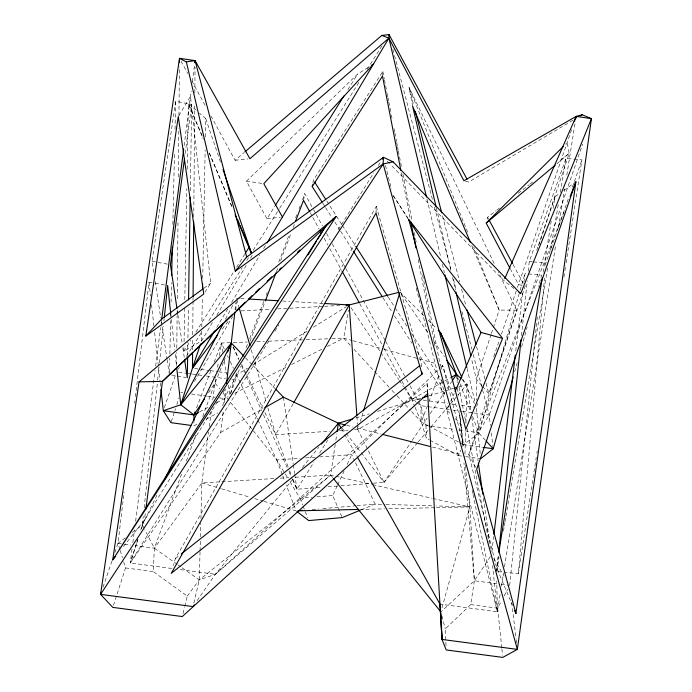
<?xml version="1.0" encoding="UTF-8"?>
<svg xmlns="http://www.w3.org/2000/svg" width="692" height="692" viewBox="0 0 692 692"><rect width="100%" height="100%" fill="white"/><g stroke="black" fill="none" stroke-linecap="round" stroke-linejoin="round"><path stroke-width="0.52" stroke-dasharray="3.46 2.59" d="M176.642 365.445L176.754 352.513M176.797 348.206L177.1 315.872M177.109 314.799L177.161 309.411L177.749 313.761M177.256 298.633L177.991 219.97M178.389 176.867L178.839 128.375M178.96 115.443L179.41 66.951M192.618 349.841L192.713 339.045M192.748 334.729L193.033 301.279M193.042 300.198L193.059 298.036M193.76 217.098L194.712 105.945M194.824 92.987L195.049 67.089M187.662 355.074L187.869 342.099M187.939 337.782L188.432 307.525M190.309 190.81L191.701 104.362L175.673 101.291L152.076 261.325L154.039 274.144M212.427 322.55L201.536 340.974L183.882 351.354L183.977 345.965M184.055 341.658L184.678 307.17M184.816 299.627L186.831 188.613M187.186 169.211L188.38 103.463L196.268 110.357M201.727 331.26L201.536 340.974L200.87 342.99M201.805 326.944L202.358 297.802M202.721 278.374L205.152 149.93M205.394 136.973L205.74 118.626L199.426 113.116M169.436 372.4L169.765 358.361M169.86 354.045L170.63 320.56M170.734 316.235L170.777 314.073M171.054 302.196L171.504 282.751M172.844 224.424L174.479 153.14M175.024 129.378L175.673 101.291M200.031 551.887L199.296 579.887L193.276 605.552M200.057 550.815L200.317 541.118M200.429 536.81L200.801 522.815M200.914 518.507L201.856 482.981L208.552 431.929M464.972 454.22L465.716 429.472M465.906 423.011L467.074 384.268L461.815 379.328M376.024 213.101L376.31 206.354L175.353 558.6L173.433 565.485M235.877 310.12L236.275 301.513M184.773 606.322L187.264 596.097L153.261 571.601L154.368 548.194L181.884 473.198M382.503 76.103L382.84 71.423L313.433 180.162L312.585 184.755M497.73 571.627L518.369 573.625L544.509 278.175M545.642 265.278L545.832 263.133L569.187 196.338M509.667 585.467L536.862 321.373M536.975 320.301L537.303 317.074M496.7 571.523L498.275 556.506M521.5 335.525L527.243 280.814M528.255 271.16L529.276 261.498L566.013 158.33L581.92 159.904L565.71 265.46M140.71 530.141L142.344 525.012L143.253 516.422M144.161 507.833L157.56 381.128M157.672 380.046L159.039 367.167M159.489 362.868L163.347 326.365M163.917 320.993L164.142 318.848M235.09 310.016L235.937 302.551M171.728 568.487L130.217 562.968L220.739 432.422L223.395 410.079M224.277 402.632L225.912 388.809M114.872 552.527L118.012 543.341L124.11 491.96M134.655 403.107L134.905 400.971M135.416 396.689L149.005 282.146L154.186 283.089M491.882 551.619L493.664 536.585M515.774 350.87L522.676 292.898M523.948 282.163L524.977 273.574L541.611 275.208L538.428 286.644M132.016 549.059L130.217 562.968L270.269 338.622M132.847 542.632L134.499 529.795M135.606 521.232L155.095 370.35M155.648 366.068L160.622 327.55M161.175 323.268L161.591 320.059M184.124 145.605L191.165 91.119M192.385 81.656L194.556 64.823M145.251 513.672L144.412 520.073L141.376 529.259M209.252 426.609L211.345 410.65M212.747 400.019L215.662 378.792M185.179 153.529L191.701 104.362M335.231 444.385L330.664 475.084L215.368 574.282L196.658 601.348M335.862 440.155L336.805 433.798M446.02 645.748L445.267 628.933L470.724 604.592L474.401 580.752L469.859 506.925L465.707 469.366M518.369 573.625L536.222 457.395M536.88 453.13L537.208 450.994M563.902 277.189L564.724 271.861M564.888 270.797L565.546 266.532M498.171 556.627L496.553 570.459M543.125 272.276L551.204 221.155M553.228 208.379L555.079 196.658L558.548 194.184M500.082 594.679L497.366 611.763L440 604.142M501.441 586.141L503.473 573.331M504.494 566.921L555.763 244.51M558.479 227.426L564.594 188.994M566.8 175.111L575.121 122.795M217.547 367.227L218.412 361.968M219.433 355.653L221.492 343.033L232.218 342.609M350.308 345.299L343.725 338.189L348.353 310.154M496.873 570.459L499.018 557.683M503.482 531.058L504.2 526.802M504.382 525.738L504.918 522.538M505.091 521.474L505.809 517.218M505.99 516.146L547.796 266.948M550.65 249.916L558.332 204.123M560.295 192.402L566.013 158.33M303.503 200.334L304.809 193.673L313.095 208.811M183.034 613.475L184.522 607.342M487.142 219.26L487.618 217.34L496.112 210.671M230.505 393.67L233.991 379.839L237.434 370.782M222.763 405.772C225.462 391.335 236.015 380.09 240.513 366.362M442.032 607.784L469.859 506.925L433.227 498.543M514.675 371.846L517.279 362.496M521.63 346.908L527.131 327.16M462.585 446.47L463.45 444.645L478.959 433.278L519 294.316M520.194 290.164L524.977 273.574M373.273 483.206L384.051 482.35L357.816 429.524L358.759 426.445M360.333 421.316L362.85 413.107M136.445 543.479L130.217 562.968L137.993 539.475M136.774 542.45L137.76 539.371M113.453 605.37L125.555 567.924L123.669 561.783M171.305 421.67L174.566 411.628M174.894 410.624L175.552 408.609M176.858 404.595L179.141 397.563M491.095 334.461L476.286 379.164L476.295 400.106M491.424 333.44L499.166 310.077L473.7 247.139M482.54 386.404L488.794 393.644L516.725 310.172L498.387 272.215M536.724 250.426L569.213 153.356L567.146 142.595L565.623 144.118M525.306 285.649L468.83 454.419L496.484 567.284L512.192 604.67M538.653 245.755L555.079 196.658M103.021 587.231L112.087 560.693M164.367 407.657L175.534 374.978M476.65 406.412L477.696 403.367M493.725 356.622L499.65 339.348M501.397 334.271L517.08 288.538M517.434 287.526L571.99 128.487M480.213 453.476L478.094 432.656L489.192 415.088L582.638 144.1M572.37 187.229L581.92 159.904M230.713 393.627L237.46 374.407L247.537 368.144M186.347 461.036L196.018 434.688M202.704 416.446L214.978 382.996L223.568 362.037M427.362 405.815L421.272 421.982L426.35 438.218L429.17 439.757M428.884 401.775L439.55 373.481M441.072 369.442L442.603 365.402L440.519 364.831M250.054 341.208L264.941 301.963M276.393 271.774L277.925 267.752M280.597 260.711L291.289 232.538M293.192 227.504L294.342 224.485M246.24 347.635L247.771 343.613M249.682 338.578L263.851 301.349M266.143 295.311L267.294 292.292M278.781 262.104L289.498 233.922M295.622 217.824L296.764 214.805M299.065 208.768L300.216 205.749M302.508 199.711L304.809 193.673M196.571 407.925L211.527 368.992M214.209 362.002L221.492 343.033L224.26 348.88M564.049 211.994L468.83 454.419L475.698 467.394M223.974 361.034L225.203 358.041M449.013 405.304L446.85 410.235L451.4 414.811M450.743 401.369L454.212 393.488M341.796 516.647L332.74 495.533L337.255 485.801M337.705 484.824L344.036 471.209M347.202 464.401L351.718 454.67L440.285 367.668M430.104 440.268L458.26 455.596L460.855 450.12M132.276 532.598L142.344 525.012L157.023 495.014M225.497 319.202L232.945 304.938M501.769 647.773L497.66 608.173L501.665 600.604M504.165 595.873L507.668 589.247M288.123 466.754L275.606 434.671L293.2 403.652M194.409 381.586L232.555 316.754M216.786 315.189L246.188 265.451M250.539 258.09L252.173 255.322M216.743 327.385L227.78 308.831M231.647 302.343L259.794 255.045M263.652 248.549L265.866 244.838M178.839 115.625L190.482 96.378L210.688 283.27L204.91 292.249M217.426 401.723L144.412 520.073L122.622 547.467M223.083 392.554L225.35 388.887M274.845 331.295L278.841 324.885M338.293 229.657L373.732 172.888M378.308 165.561L381.162 160.985M183.882 351.354L190.758 340.377M195.914 332.143L233.758 271.766M236.621 267.19L244.648 254.379M368.144 67.444L357.669 74.018L246.456 181.157L266.965 218.767L275.001 205.939M347.903 89.597L357.669 74.018M292.508 479.435L296.903 489.244L313.952 462.109M319.635 453.061L327.584 440.397M178.302 369.165L179.453 367.34M186.364 356.371L201.917 331.693M208.82 320.716L242.217 267.7M246.828 260.391L248.549 257.649M253.16 250.331L279.066 209.2M279.646 208.283L359.105 82.132M367.167 69.338L382.131 45.568M208.534 392.753L214.978 382.996L219.675 388.852M490.317 556.627L474.401 580.752L440.882 611.944M361.215 452.784L384.051 482.35L411.61 441.306M412.207 440.415L427.189 418.106M430.182 413.643L444.567 392.234M446.963 388.662L451.755 381.526M273.772 478.57L201.856 482.981L154.368 548.194L135.122 545.625M187.264 596.097L199.296 579.887L330.664 475.084L334.85 476.044M222.236 329.063L228.706 320.552M292.846 479.132L215.368 574.282L199.296 579.887L181.676 567.457M302.361 467.446L318.675 447.421M384.051 482.35L417.536 442.785M418.236 441.963L428.002 430.424M430.796 427.128L457.308 395.807M458.009 394.976L467.074 384.268L471.2 413.046M441.055 366.916L442.603 365.402L459.895 416.783L463.45 444.645L482.601 447.274M427.639 393.117L427.068 383.429L215.368 574.282L179.176 569.473M210.878 115.91L235.064 160.267L244.086 152.595M556.887 163.719L569.213 153.356L558.159 162.023M175.353 558.6L178.744 555.927M496.968 210.005L499.512 208.007M518.213 193.345L529.268 184.678M530.115 184.011L532.667 182.013M119.898 549.491L118.012 543.341L125.563 537.658M203.82 288.287L210.688 283.27M563.755 190.473L575.9 181.814M253.03 364.727L307.075 331.148M313.485 327.16L346.458 306.668M572.898 120.244L468.588 182.065L463.925 180.768M220.739 432.422L262.848 408.764M354.581 429.723L357.816 429.524L450.907 377.538M196.839 424.282L193.994 425.822L193.959 421.861M206.294 419.136L217.651 412.968M199.59 411.87L208.145 407.311M216.7 402.744L228.1 396.663M234.822 393.212L285.9 367.4M291.678 364.485L322.524 348.898M327.342 346.467L343.725 338.189L352.046 340.481M361.181 509.84L375.15 504.113L384.838 504.399M355.887 417.916L369.268 413.868M377.503 411.377L420.745 398.289M428.979 395.789L444.428 391.118M445.458 390.807L453.692 388.316M458.839 386.759L467.074 384.268M266.965 218.767L280.355 217.253M235.064 160.267L247.779 158.97M312.109 509.502L318.519 508.949M322.792 508.585L355.922 505.757M356.986 505.67L375.15 504.113L354.935 461.46M290.026 481.796L299.999 498.205L311.616 497.254M316.893 496.821L332.74 495.533M293.088 479.461L296.903 489.244L321.598 487.289M328.043 486.779L339.867 485.845M340.948 485.758L372.192 483.293M223.032 393.03L276.731 459.921L300.302 458.268M305.656 457.896L315.301 457.222M319.583 456.919L351.718 454.67L354.477 460.483M264.889 412.493L275.606 434.671L329.833 431.272M339.521 430.666L348.128 430.13M280.217 478.181L288.806 477.653M295.242 477.255L330.664 475.084L332.696 477.601M241.171 310.907L271.126 309.255M277.544 308.9L323.536 306.374M324.609 306.314L339.582 305.492M233.29 342.566L247.226 342.012M256.879 341.632L264.379 341.338M268.669 341.165L305.129 339.72M306.201 339.677L330.854 338.699M331.926 338.656L343.725 338.189M359.762 509.424L384.588 508.862M388.904 508.758L435.32 507.703M436.401 507.686L469.859 506.925L436.496 505.93M516.725 310.172L499.166 310.077L471.719 245.409M385.911 504.433L432.189 505.809M236.422 298.287L239.648 298.477M240.721 298.546L246.093 298.858M282.613 301.02L290.13 301.461M295.501 301.781L323.423 303.433M529.276 261.498L532.382 261.81M533.411 261.913L545.832 263.133M470.724 604.592L497.66 608.173M125.555 567.924L153.261 571.601M496.847 583.754L474.401 580.752L463.969 462.87M501.12 584.325L508.603 585.32M118.012 543.341L123.358 544.059M124.43 544.197L130.84 545.054M178.709 372.201L187.212 373.377M188.276 373.524L191.468 373.965M192.523 374.113L202.099 375.436M206.346 376.024L225.488 378.662M231.863 379.545L233.991 379.839M416.904 402.649L420.874 405.65L451.833 409.923M452.897 410.071L461.443 411.256M462.507 411.403L473.181 412.873M474.245 413.02L489.192 415.088L490.455 425.597M409.993 385.781L420.874 405.65L425.961 425.485L430.216 426.064M431.28 426.211L454.687 429.438M458.943 430.017L478.094 432.656M180.776 392.537L182.913 392.831M191.476 394.007L206.45 396.066M207.522 396.213L215.004 397.243M219.286 397.831L224.632 398.566M458.26 455.596L464.687 456.478M465.751 456.625L480.741 458.675M194.556 368.473L199.789 369.199M200.836 369.346L209.2 370.505M210.247 370.644L217.573 371.656M218.62 371.803L230.133 373.395M404.171 387.658L411.333 398.454L421.99 399.924M423.054 400.071L428.374 400.806M429.438 400.953L447.542 403.453M451.807 404.042L457.127 404.785M461.391 405.374L475.231 407.285M246.456 181.157L262.796 183.536M171.495 374.943L186.243 377.572M152.076 261.325L169.41 264.508M155.224 283.279L167.663 285.554M335.897 476.286L371.483 484.417M372.53 484.659L432.18 498.301M346.753 425.338L353.024 426.929M357.21 427.985L381.266 434.083M432.517 447.084L461.798 454.506M522.062 285.45L518.481 284.473L510.532 269.37M353.093 340.767L383.273 349.071M384.311 349.356L436.358 363.681M201.856 482.981L220.489 488.491M221.527 488.803L250.521 497.384M254.665 498.612L262.943 501.06M263.981 501.363L296.081 510.869L286.22 484.893M427.829 425.502L421.272 421.982L411.031 410.91M428.772 426.012L458.761 442.127M459.696 442.629L463.45 444.645L442.603 365.402M177.273 564.352L154.368 548.194L144.749 529.648M178.155 564.975L180.794 566.834M402.052 381.387L411.333 398.454L416.108 402.052M513.948 288.443L503.871 280.623L390.227 164.255M423.686 315.682L400.028 292.041L429.204 334.539M428.262 320.258L436.652 328.648M455.198 418.625L463.536 427.016M387.217 161.175L389.475 163.485M245.478 357.755L252.173 364.719M252.926 365.488L275.243 388.688M472.506 416.307L478.959 433.278L485.386 440.233M353.967 349.252L389.077 387.2M392.009 390.357L396.395 395.106M397.13 395.893L410.295 410.122M481.84 385.6L476.286 379.164L471.382 358.162M342.298 428.279L345.559 432.509M346.208 433.356L360.567 451.937M433.452 340.741L444.394 356.674M351 307.655L380.271 351.7M380.868 352.6L398.791 379.571M399.388 380.47L403.574 386.767M393.523 196.061L408.15 218.525M392.935 195.161L408.116 218.802M326.771 201.017L341.857 224.589M342.436 225.497L355.195 245.452M388.264 297.136L394.648 307.11M395.227 308.018L406.827 326.148M411.472 333.406L442.223 381.465M322.671 202.99L324.989 206.631M325.569 207.539L331.944 217.556M334.841 222.106L340.057 230.306M340.637 231.215L352.808 250.34M382.935 297.69L391.629 311.357M394.526 315.907L411.913 343.223M417.129 351.424L444.368 394.224L444.203 390.21M257.857 419.983L276.731 459.921L287.811 478.155M493.699 558.548L504.165 576.185M341.563 428.867L344.201 433.581M344.737 434.524L356.908 456.192M313.614 209.762L315.69 213.543M316.209 214.494L322.42 225.843M326.572 233.42L330.196 240.037M332.272 243.826L345.221 267.484M345.74 268.435L385.124 340.352M385.643 341.303L405.849 378.204M406.368 379.155L409.474 384.83M181.036 61.164L187.722 73.43M191.84 80.981L205.732 106.464M310.206 212.66L312.274 216.449M312.793 217.4L318.977 228.775M324.141 238.256L327.748 244.89M329.816 248.679L341.684 270.486M359.745 303.658L383.472 347.263M383.991 348.214L401.533 380.436M487.618 217.34L488.63 219.226M513.057 264.491L523.23 283.357M142.344 525.012L144.273 528.723M494.149 263.462L409.024 87.313L412.596 106.136M233.204 346.926L238.792 358.491M241.595 364.277L246.248 373.922M246.715 374.882L263.021 408.635M462.801 379.199L474.435 403.54M227.478 355.697L228.403 357.643M230.246 361.544L233.463 368.36M236.223 374.208L257.398 419.006M233.1 346.986L238.818 359.745M241.465 365.627L244.544 372.495M246.3 376.422L261.706 410.754M263.462 414.681L287.223 467.662M288.988 471.581L292.067 478.449M202.228 136.142L188.38 103.463L203.387 139.196M209.365 152.984L232.867 208.439M411.333 398.454L414.646 406.291M415.062 407.277L421.272 421.982L420.874 405.65M209.226 153.088L232.581 208.673M467.636 232.157L409.024 87.313L413.652 105.08M289.654 470.664L291.566 475.551M299.999 498.205L302.655 505.013M303.027 505.982L307.577 517.651M457.793 377.832L458.562 379.847M460.102 383.878L470.88 412.103M276.731 459.921L282.423 474.902M282.803 475.906L284.697 480.897M205.74 118.626L220.644 162.49M120.209 550.512L122.406 557.683M376.31 206.354L421.566 364.234L421.748 368.205M236.725 299.325L238.801 306.556M251.265 349.944L253.644 358.214M254.829 362.349L266.403 402.64M267.89 407.804L275.606 434.671M392.892 49.236L394.267 54.46M394.544 55.507L432.794 200.801M434.438 207.072L451.227 270.832M453.424 279.196L456.452 290.692M461.953 311.599L471.858 349.235M473.233 354.46L482.315 388.956M482.592 390.003L489.192 415.088M442.508 215.904L459.661 281.774M461.564 289.092L465.924 305.821M476.537 346.597L484.98 379.008M486.069 383.186L488.794 393.644M441.92 615.941L445.267 628.933M385.505 165.5L391.404 189.02M416.229 288.08L497.366 611.763L496.761 581.046M426.99 199.097L440.934 258.021M442.43 264.335L444.42 272.752M467.083 368.499L474.807 401.118M436.358 207.998L451.054 271.005M452.525 277.302L455.466 289.905M472.169 490.187L472.826 493.361M473.043 494.417L497.366 611.763L492.6 565.58M382.84 71.423L384.294 78.845M384.501 79.9L386.984 92.624M387.191 93.688L387.814 96.863M388.022 97.927L388.644 101.11M388.852 102.165L391.127 113.825M391.335 114.889L391.957 118.073M394.025 128.669L394.648 131.852M394.855 132.916L396.516 141.393M396.724 142.457L397.346 145.631M397.554 146.695L398.168 149.879M398.376 150.934L401.697 167.897M402.934 174.263L412.051 220.912M414.335 232.573L416.195 242.113M422.622 274.983L440.441 366.163M401.273 172.602L410.339 219.26M418.176 259.552L435.294 347.566M441.686 380.436L444.368 394.224M457.161 377.572L457.784 380.756M459.012 387.122L466.001 423.21M467.031 428.521L489.028 542.104M221.492 343.033L223.196 353.56M224.39 360.921L226.604 374.606M228.299 385.124L230.003 395.642M155.181 281.618L160.734 317.939M161.392 322.212L161.876 325.422M162.04 326.486L166.936 358.543M167.101 359.606L169.393 374.562M177.913 314.834L182.204 343.63M182.844 347.894L184.435 358.56M283.435 397.191L293.192 463.848M293.347 464.903L294.584 473.371M294.74 474.427L296.903 489.244M471.806 417.311L478.068 461.019M483.405 498.335L490.576 548.445M491.337 432.958L493.111 447.681M511.717 602.507L516.068 638.733M516.197 639.797L516.578 642.989M149.005 282.146L150.562 296.072M151.513 304.644L153.901 326.079M154.61 332.506L158.433 366.795M158.546 367.867L160.103 381.794M160.215 382.866L160.579 386.075M459.557 412.544L463.216 446.833M465.232 465.076L465.586 468.294M170.734 313.476L174.756 349.979M175.223 354.278L176.529 366.085M501.882 648.837L502.548 655.263M476.407 408.462L478.959 433.278M459.895 416.783L462.36 444.653M456.633 375.445L457.222 382.866M457.637 388.169L458.225 395.59M356.925 416.636L357.444 424.153M357.513 425.225L357.816 429.524M427.068 383.429L427.57 392.736M425.961 425.485L426.35 438.218"/><path stroke-width="1.04" d="M179.453 62.643L179.488 58.327L195.101 60.619L249.898 158.753L388.887 38.121L389.042 34.6L381.854 35.413L244.907 151.894M160.933 389.293L163.321 410.728L180.776 404.742L192.463 368.187L192.592 353.076M193.077 296.963L193.717 221.414M195.083 62.773L195.101 60.619L186.364 61.899L179.488 58.327L100.574 594.376L112.796 607.394L182.281 616.546L427.621 393.765M187.627 357.228L187.298 377.763L184.591 359.632M188.553 299.956L190.205 197.298M202.522 289.161L202.618 283.763M171.677 275.191L172.317 247.105M427.639 393.117L442.006 639.443L446.21 649.952L502.773 657.4L517.348 649.381L383.152 163.987L383.454 157.318L393.073 161.824L520.661 293.65L591.426 118.635L582.128 114.768L576.133 116.394L463.925 180.768L388.887 38.121L381.854 35.413M498.949 550.071L521.041 339.815M164.255 317.766L167.663 285.554L170.734 313.476M234.847 312.144L226.543 383.489M493.924 534.44L515.263 355.16M145.822 336.035L203.751 294.039L178.285 116.541L145.822 336.035L161.729 318.986L183.709 148.823M194.833 62.721L195.101 60.619L246.681 257.035L235.289 271.178L186.364 61.899M145.804 509.398L162.473 381.378L192.921 352.245M184.47 158.875L170.431 264.699L176.953 308.433M514.675 610.569L515.912 613.519L575.9 181.814L570.372 195.897M317.602 239.345L326.659 224.666L112.718 559.923L336.096 216.57L139.049 381.854L112.718 559.923L115.356 556.602M337.125 431.687L338.379 423.21L352.799 418.85M498.846 552.372L542.286 277.604M575.796 118.531L576.133 116.394L591.426 118.635L517.348 649.381L442.006 639.443L440 604.142L357.435 457.135M322.091 202.073L312.239 186.598L312.585 184.755M513.222 377.036L493.24 448.736L480.741 458.675M363.482 411.057L399.716 293.062M217.703 335.014L192.463 368.187L200.533 343.993M194.244 604.834L193.033 606.581L100.574 594.376L101.274 592.335M574.412 121.429L576.133 116.394L504.745 278.642M575.9 181.814L476.676 469.245L515.912 613.519M265.33 300.959L276.013 272.786M295.484 221.466L303.503 200.334L309.696 211.709M195.032 411.922L193.881 414.915L193.942 420.866M502.565 338.405L465.82 429.308L408.738 219.425L502.565 338.405L481.07 332.437L408.695 219.71M227.659 352.055L231.344 343.068L243.991 356.207M455.077 391.525L481.07 332.437M164.592 479.53L231.344 343.068L180.776 404.742L193.881 414.915L198.639 412.38M223.507 323L180.776 404.742L176.642 367.167M293.737 402.709L349.209 304.956L398.99 292.301M192.463 368.187L214.537 331.087M266.965 242.987L388.887 38.121L426.488 196.995M307.983 254.941L316.469 241.179M382.313 159.151L383.454 157.318L246.681 257.035M245.219 253.471L249.232 247.061L251.525 253.488M275.572 205.031L343.889 96.006M312.239 186.598L382.503 76.103L400.858 170.474M100.574 594.376L383.152 163.987L393.073 161.824M204.434 398.955L193.881 414.915L163.321 410.728L170.976 422.674L190.854 425.398M452.352 380.635L456.547 374.389L440.467 332.463L438.183 330.179M321.391 444.082L338.379 423.21L345.706 425.07M510.039 268.427L486.208 223.109L563.331 146.393M194.487 350.749L204.633 341.035M206.199 339.547L222.59 323.856M224.935 321.616L232.746 314.142M236.647 310.405L245.236 302.188M249.137 298.46L252.269 295.467M255.391 292.482L259.292 288.746M267.103 281.272L271.783 276.791M279.594 269.318L281.151 267.83M297.551 252.139L299.895 249.898M336.096 216.57L162.473 381.378L139.049 381.854M486.208 223.109L555.243 165.094M332.869 219.182L335.283 217.227M422.016 374.156L171.235 573.357L376.024 213.101L422.016 374.156L421.93 372.175M181.278 553.92L419.88 365.566M161.729 318.986L202.955 288.91M235.289 271.178L383.152 163.987M371.639 65.256L373.386 64.157L263.816 183.683L282.423 217.02M580.277 115.867L582.128 114.768M264.716 407.709L283.435 397.191L338.379 423.21L341.026 427.924M451.85 377.01L456.547 374.389L461.062 378.619M360.177 510.246L342.211 517.607L308.718 520.574L296.92 511.518M422.803 397.666L427.95 396.109M454.722 388.004L456.781 387.382M298.217 510.687L302.49 510.324M346 305.137L349.209 304.956L356.847 415.563M298.235 510.817L358.681 509.45M248.238 298.987L278.314 300.769M324.505 303.494L349.209 304.956M483.665 447.421L493.24 448.736L486.095 441.003M382.313 434.351L430.424 446.548M518.983 292.344L520.661 293.65M275.987 389.458L283.435 397.191M333.371 478.44L440.207 611.105M446.824 360.221L456.547 374.389L457.308 376.379M314.592 181.979L325.612 199.201M355.783 246.352L387.684 296.228M353.387 251.248L382.356 296.781M320.015 230.67L321.564 233.515M342.203 271.428L359.226 302.715M467.048 179.211L389.042 34.6L389.596 36.693M489.14 220.168L512.547 263.548M440.467 332.463L461.875 377.252M470.448 242.425L412.596 106.136L436.107 206.951M237.486 219.338L239.164 223.3M240.003 225.272L247.554 243.1M235.081 214.632L251.343 253.341M223.066 169.635L251.481 253.281M239.095 307.585L250.08 345.818M415.286 111.36L441.695 212.773M467.013 309.999L476.001 344.504M444.921 274.854L466.832 367.452M455.95 292.007L470.897 356.06M410.962 222.435L415.909 247.892M478.371 463.156L482.8 494.071M440 604.142L440.441 608.043M440.925 613L441.141 618.293M441.401 624.634L442.006 639.443"/></g></svg>
